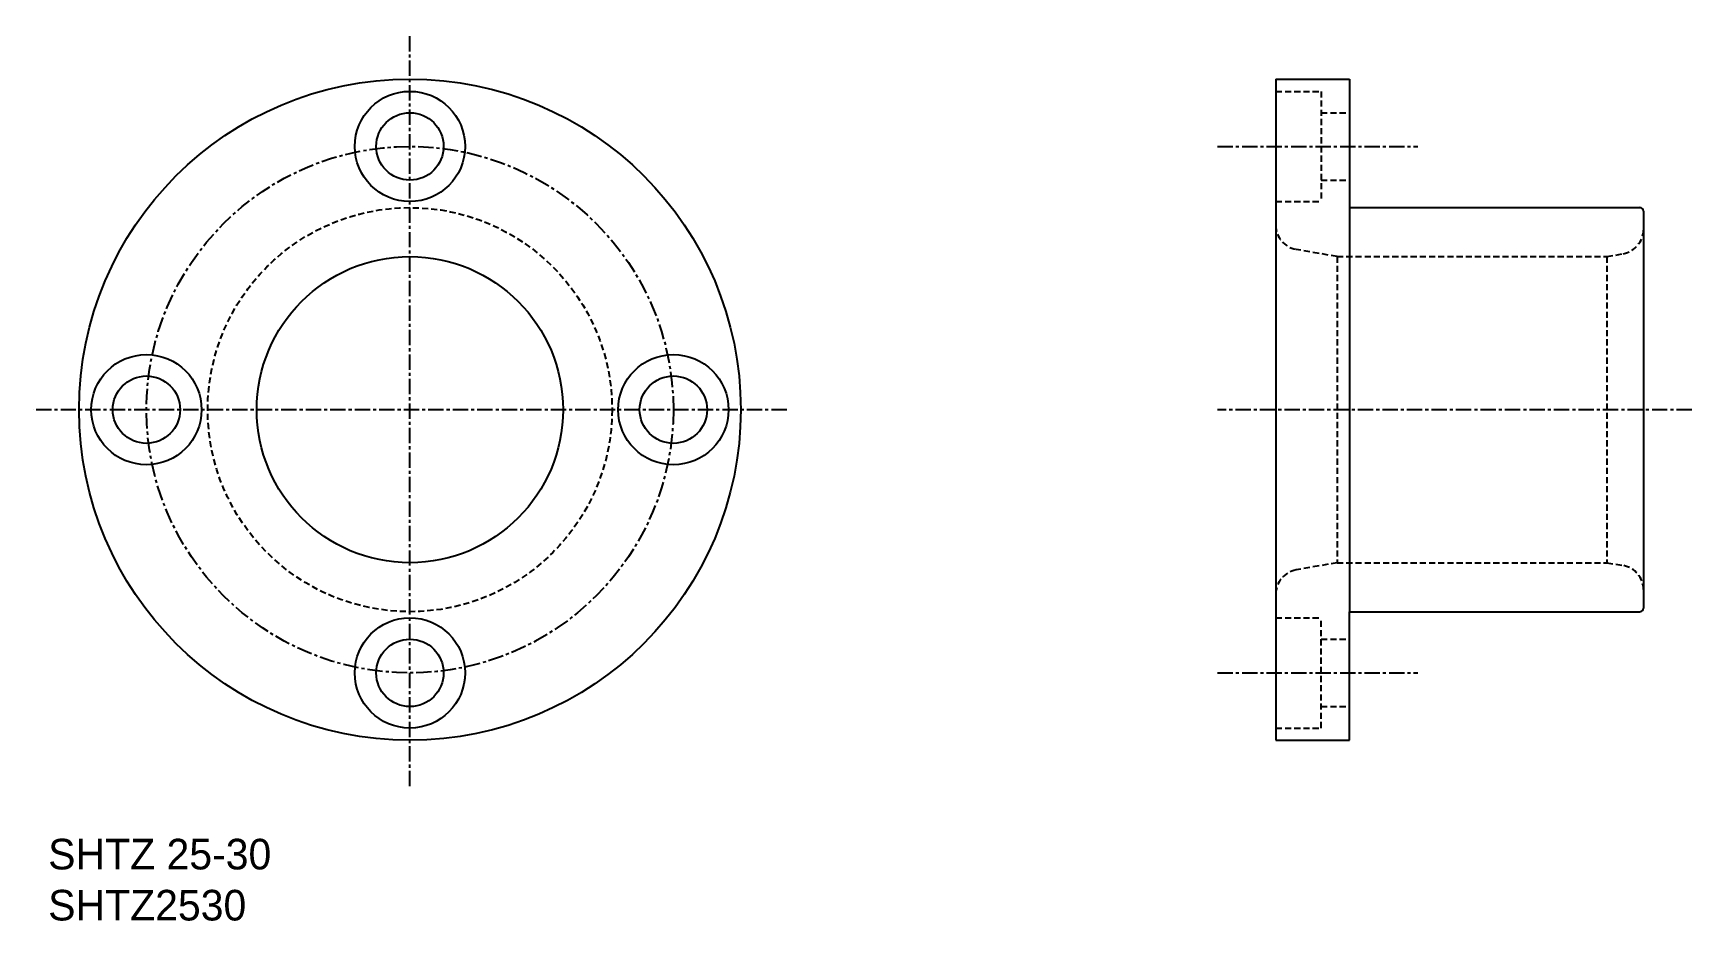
# Model space of a CAD drawing. Extents: x 15 to 150, y 42 to 115.
import ezdxf

# ---------------------------------------------------------------- set-up
doc = ezdxf.new("R2010")
doc.units = 0
doc.linetypes.add('CENTER', pattern=[2, 1.25, -0.25, 0.25, -0.25])
doc.linetypes.add('DASHED', pattern=[0.75, 0.5, -0.25])
doc.layers.get('0').update_dxf_attribs({"linetype": 'CONTINUOUS'})
doc.layers.add('CENTER', color=1, linetype='CENTER')

msp = doc.modelspace()

# ---------------------------------------------------------------- linework, layer by layer
at = {"color": 7, "linetype": 'CONTINUOUS'}
for p, q in [((116.07, 110.78), (116.07, 56.78)), ((116.07, 110.78), (122.07, 110.78)), ((122.07, 110.78), (122.07, 100.28)), ((122.07, 100.28), (122.07, 67.28)), ((122.07, 100.28), (145.77, 100.28)), ((146.07, 99.98), (146.07, 67.58)), ((122.07, 67.28), (145.77, 67.28)), ((122.07, 56.78), (122.07, 67.28)), ((116.07, 56.78), (122.07, 56.78))]:
    msp.add_line(p, q, dxfattribs=at)
at = {"color": 3, "linetype": 'DASHED'}
for p, q in [((116.07, 109.78), (119.77, 109.78)), ((119.77, 109.78), (119.77, 100.78)), ((119.77, 108.03), (122.07, 108.03)), ((119.77, 102.53), (122.07, 102.53)), ((116.07, 100.78), (119.77, 100.78)), ((121.07, 96.28), (117.72, 96.87)), ((121.07, 96.28), (121.07, 71.28)), ((121.07, 96.28), (143.07, 96.28)), ((143.07, 96.28), (144.42, 96.52)), ((143.07, 96.28), (143.07, 71.28)), ((121.07, 71.28), (117.72, 70.69)), ((121.07, 71.28), (143.07, 71.28)), ((143.07, 71.28), (144.42, 71.05)), ((116.07, 66.78), (119.77, 66.78)), ((119.77, 57.78), (119.77, 66.78)), ((119.77, 65.03), (122.07, 65.03)), ((119.77, 59.53), (122.07, 59.53)), ((116.07, 57.78), (119.77, 57.78))]:
    msp.add_line(p, q, dxfattribs=at)
at = {"color": 7, "linetype": 'CONTINUOUS'}
for centre, radius in [((45.4, 83.78), 27), ((45.4, 105.28), 4.5), ((45.4, 105.28), 2.75), ((45.4, 83.78), 12.5), ((23.9, 83.78), 4.5), ((66.9, 83.78), 4.5), ((23.9, 83.78), 2.75), ((66.9, 83.78), 2.75), ((45.4, 62.28), 4.5), ((45.4, 62.28), 2.75)]:
    msp.add_circle(centre, radius, dxfattribs=at)
at = {"color": 3, "linetype": 'DASHED'}
msp.add_circle((45.4, 83.78), 16.5, dxfattribs=at)
at = {"color": 7, "linetype": 'CONTINUOUS'}
for centre, start, end in [((145.77, 99.98), 0, 90), ((145.77, 67.58), 270, 0)]:
    msp.add_arc(centre, 0.3, start, end, dxfattribs=at)
at = {"color": 3, "linetype": 'DASHED'}
for centre, start, end in [((118.07, 98.84), 180, 260), ((144.07, 98.49), 280, 0), ((118.07, 68.72), 100, 180), ((144.07, 69.08), 0, 80)]:
    msp.add_arc(centre, 2, start, end, dxfattribs=at)
at = {"layer": 'CENTER', "color": 1, "linetype": 'CENTER'}
for p, q in [((45.4, 53.04), (45.4, 114.53)), ((111.31, 105.28), (127.65, 105.28)), ((76.15, 83.78), (14.65, 83.78)), ((150.02, 83.78), (111.31, 83.78)), ((111.31, 62.28), (127.65, 62.28))]:
    msp.add_line(p, q, dxfattribs=at)
msp.add_circle((45.4, 83.78), 21.5, dxfattribs=at)

# ---------------------------------------------------------------- texts
at = {"color": 7, "linetype": 'CONTINUOUS'}
for s, p in [('SHTZ 25-30', (15.88, 46.23)), ('SHTZ2530', (15.88, 42.06))]:
    msp.add_text(s, height=2.5, dxfattribs=at).set_placement(p)

doc.saveas('drawing.dxf')
